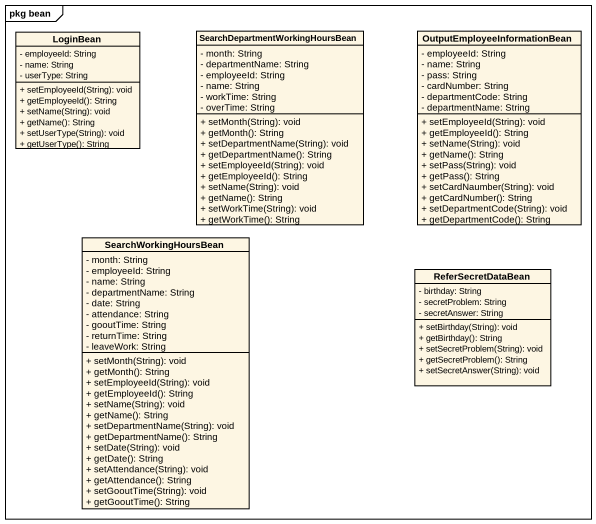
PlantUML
@startuml
mainframe pkg bean
hide circle
hide empty members
skinparam classAttributeIconSize 0
class LoginBean {
  - employeeId: String
  - name: String
  - userType: String
  + setEmployeeId(String): void
  + getEmployeeId(): String
  + setName(String): void
  + getName(): String
  + setUserType(String): void
  + getUserType(): String
}
class "SearchDepartmentWorkingHoursBean" as SearchDepartmentWorkingHours {
  - month: String
  - departmentName: String
  - employeeId: String
  - name: String
  - workTime: String
  - overTime: String
  + setMonth(String): void
  + getMonth(): String
  + setDepartmentName(String): void
  + getDepartmentName(): String
  + setEmployeeId(String): void
  + getEmployeeId(): String
  + setName(String): void
  + getName(): String
  + setWorkTime(String): void
  + getWorkTime(): String
}
class "OutputEmployeeInformationBean" as OutputEmployeeInformationBea {
  - employeeId: String
  - name: String
  - pass: String
  - cardNumber: String
  - departmentCode: String
  - departmentName: String
  + setEmployeeId(String): void
  + getEmployeeId(): String
  + setName(String): void
  + getName(): String
  + setPass(String): void
  + getPass(): String
  + setCardNaumber(String): void
  + getCardNumber(): String
  + setDepartmentCode(String): void
  + getDepartmentCode(): String
}
class SearchWorkingHoursBean {
  - month: String
  - employeeId: String
  - name: String
  - departmentName: String
  - date: String
  - attendance: String
  - gooutTime: String
  - returnTime: String
  - leaveWork: String
  + setMonth(String): void
  + getMonth(): String
  + setEmployeeId(String): void
  + getEmployeeId(): String
  + setName(String): void
  + getName(): String
  + setDepartmentName(String): void
  + getDepartmentName(): String
  + setDate(String): void
  + getDate(): String
  + setAttendance(String): void
  + getAttendance(): String
  + setGooutTime(String): void
  + getGooutTime(): String
}
class ReferSecretDataBean {
  - birthday: String
  - secretProblem: String
  - secretAnswer: String
  + setBirthday(String): void
  + getBirthday(): String
  + setSecretProblem(String): void
  + getSecretProblem(): String
  + setSecretAnswer(String): void
}
@enduml
